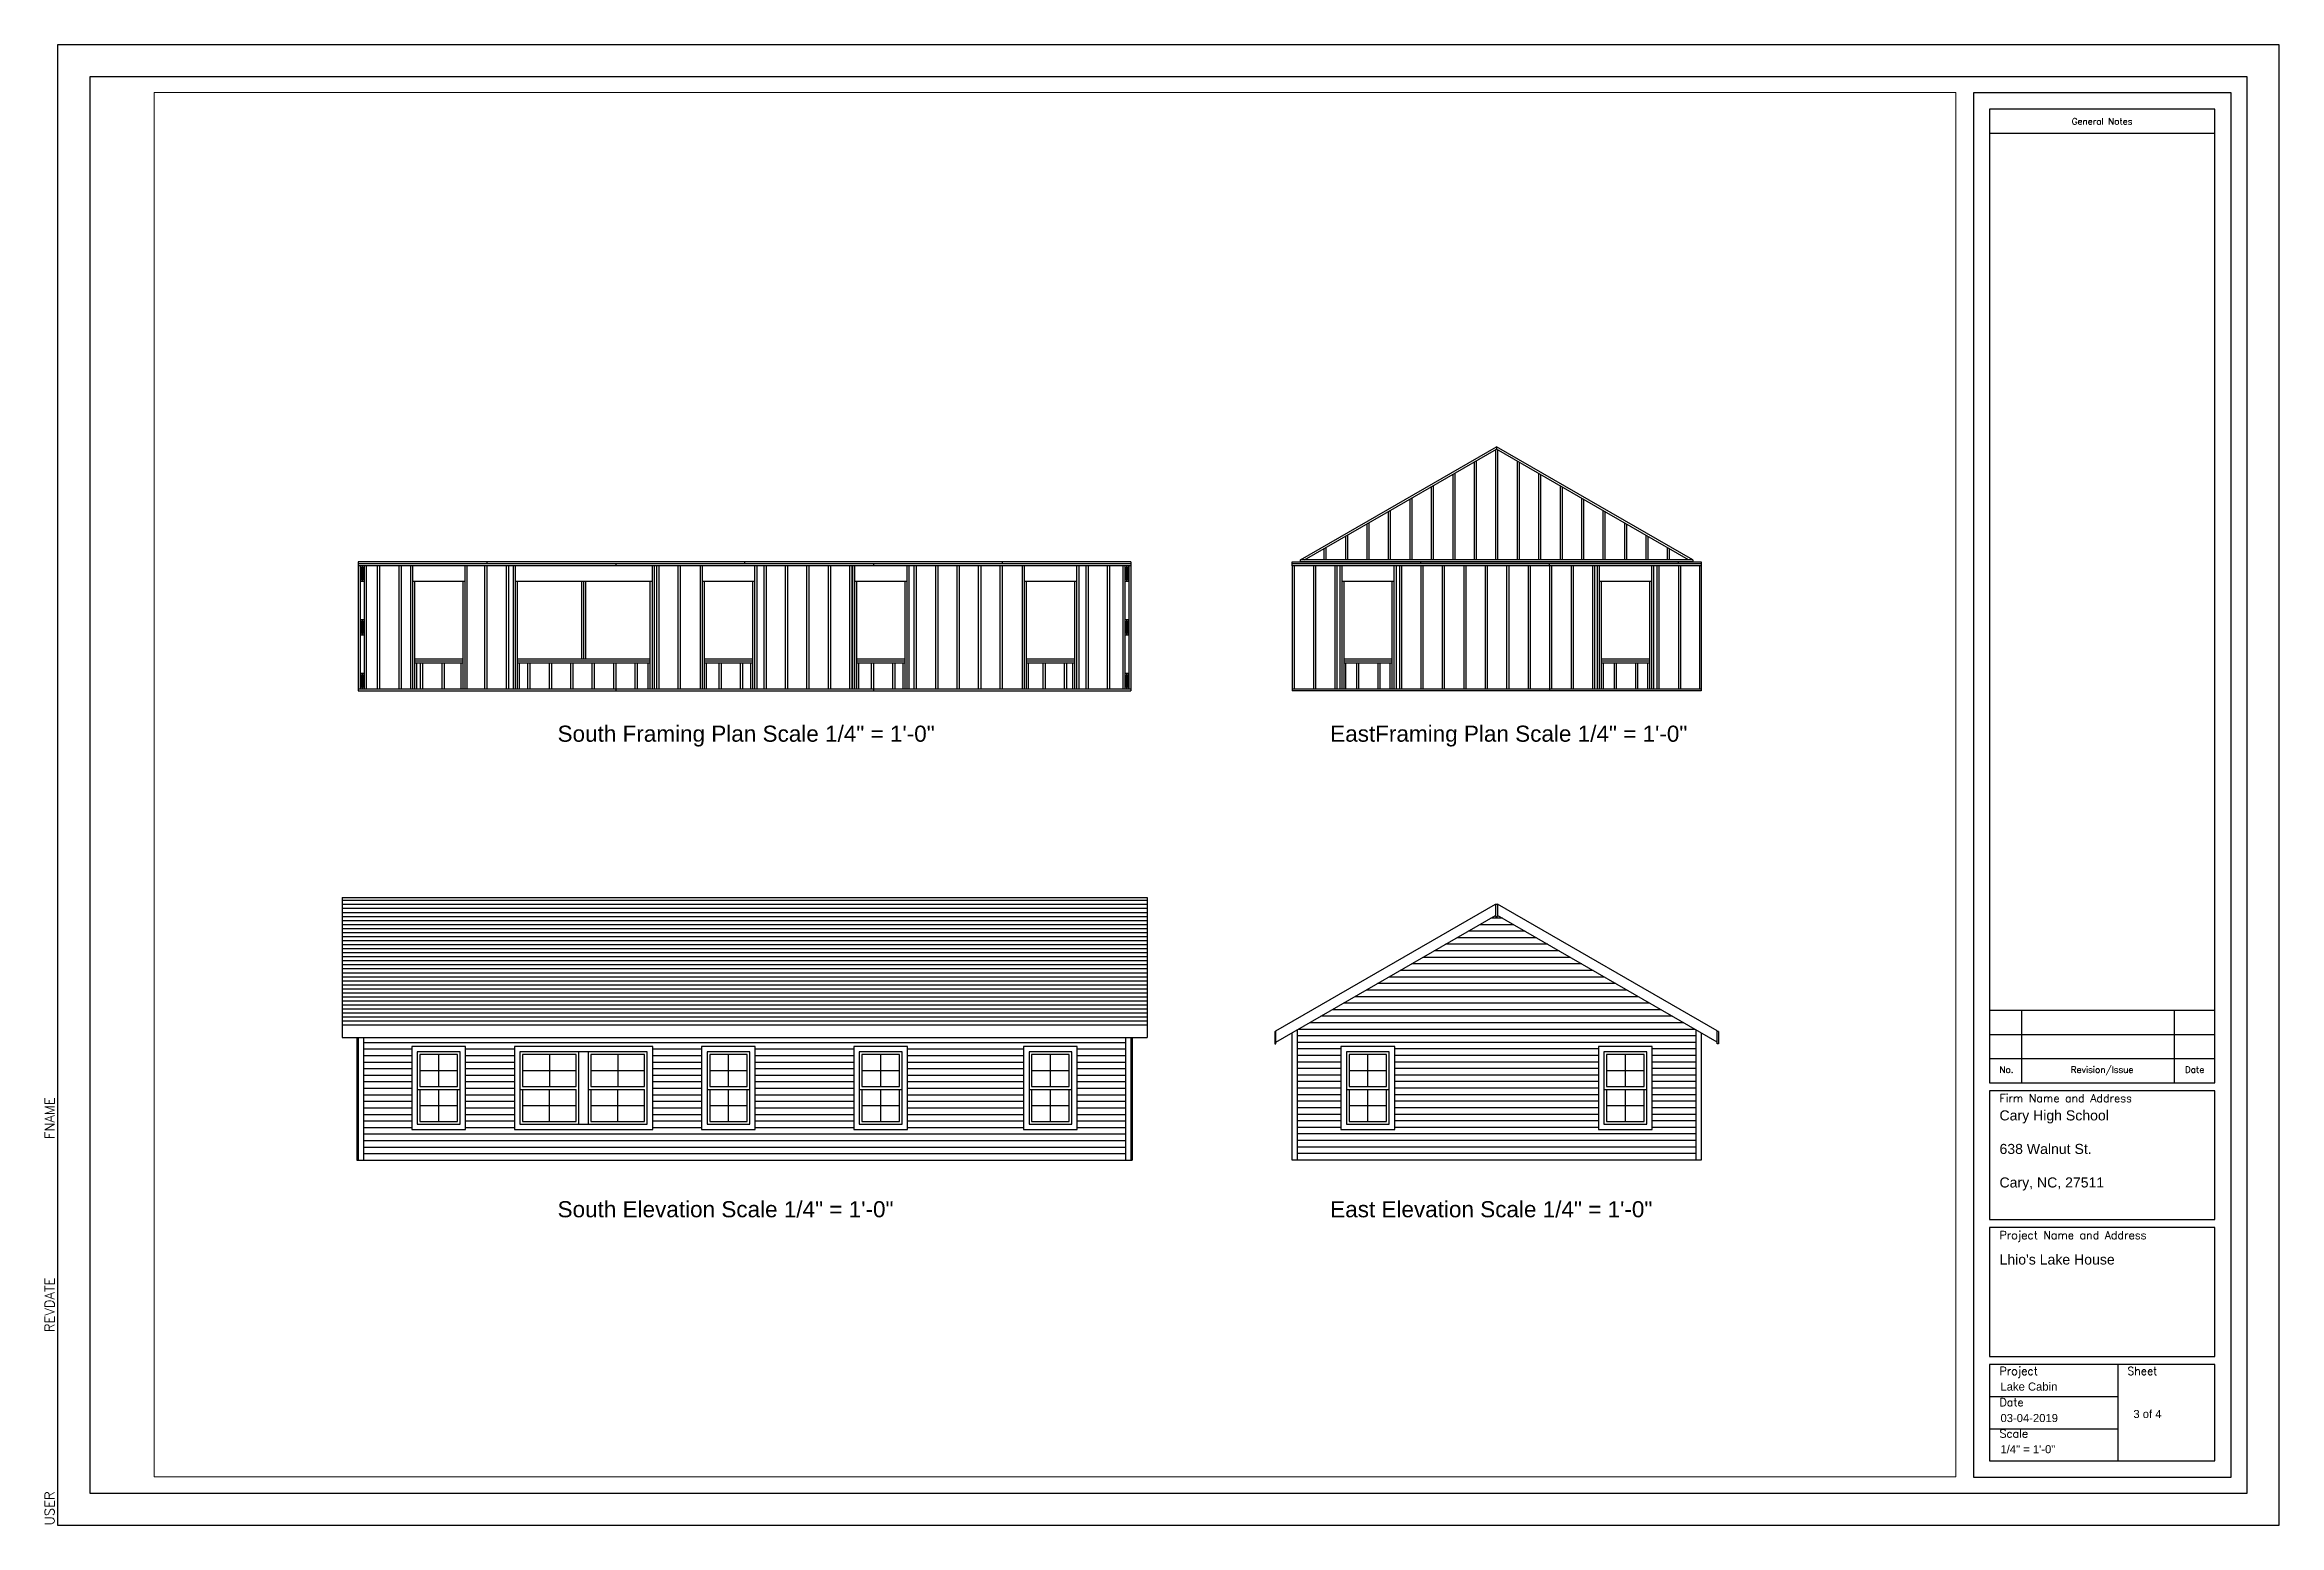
# Paper-space layout 'D-Size Layout' of a CAD drawing. Header units: inches. Extents: x -0.2 to 34.5, y 0 to 23.
import ezdxf
from ezdxf.enums import TextEntityAlignment as Align

# ---------------------------------------------------------------- set-up
doc = ezdxf.new("R2010")
doc.units = ezdxf.units.IN
doc.header["$LTSCALE"] = 48
doc.header["$MEASUREMENT"] = 0
doc.layers.add('Viewport', color=5, linetype='Continuous')
doc.styles.add('Roman', font='romans')
doc.styles.get("Standard").update_dxf_attribs({"font": 'arial.ttf'})

# ---------------------------------------------------------------- blocks, each defined once
blk = doc.blocks.new('*U51')
blk.add_line((-6.25, 0), (6.25, 0))
blk = doc.blocks.new('*U52')
at = {"color": 0, "linetype": 'ByBlock', "lineweight": -2, "transparency": 16777216}
for p in [(0, 1.9375), (0, 1.875), (0, 1.8125), (0, 1.75), (0, 1.6875), (0, 1.625), (0, 1.5625), (0, 1.5), (0, 1.4375), (0, 1.375), (0, 1.3125), (0, 1.25), (0, 1.1875), (0, 1.125), (0, 1.0625), (0, 1), (0, 0.9375), (0, 0.875), (0, 0.8125), (0, 0.75), (0, 0.6875), (0, 0.625), (0, 0.5625), (0, 0.5), (0, 0.4375), (0, 0.375), (0, 0.3125), (0, 0.25), (0, 0.1875), (0, 0.125), (0, 0.0625), (0, 0)]:
    blk.add_blockref('*U51', p, dxfattribs=at)

psp = doc.layouts.new('D-Size Layout')

# ---------------------------------------------------------------- linework, layer by layer
for p, q in [((34.5, 23), (0, 23)), ((0, 23), (0, 0)), ((34.5, 0), (34.5, 23)), ((34, 22.5), (0.5, 22.5)), ((0.5, 22.5), (0.5, 0.5)), ((33.75, 22.25), (29.75, 22.25)), ((29.75, 22.25), (29.75, 0.75)), ((33.75, 0.75), (33.75, 22.25)), ((34, 0.5), (34, 22.5)), ((33.5, 22), (30, 22)), ((30, 22), (30, 6.875)), ((33.5, 6.875), (33.5, 22)), ((30, 21.625), (33.5, 21.625)), ((25.391, 14.996), (22.346, 16.754)), ((22.346, 16.754), (22.346, 16.718)), ((20.664, 15.747), (20.664, 14.996)), ((20.695, 15.765), (20.695, 14.996)), ((23.997, 15.765), (23.997, 14.996)), ((24.028, 15.747), (24.028, 14.996)), ((19.997, 15.362), (19.997, 14.996)), ((20.028, 15.38), (20.028, 14.996)), ((20.331, 15.554), (20.331, 14.996)), ((20.362, 15.572), (20.362, 14.996)), ((24.331, 15.572), (24.331, 14.996)), ((24.362, 15.554), (24.362, 14.996)), ((24.664, 15.38), (24.664, 14.996)), ((24.695, 15.362), (24.695, 14.996)), ((16.668, 14.965), (4.668, 14.965)), ((4.668, 14.965), (4.668, 14.934)), ((16.668, 14.934), (4.668, 14.934)), ((4.668, 14.934), (4.668, 14.903)), ((6.668, 14.965), (6.668, 14.934)), ((8.668, 14.934), (8.668, 14.903)), ((10.668, 14.965), (10.668, 14.934)), ((12.668, 14.934), (12.668, 14.903)), ((14.668, 14.965), (14.668, 14.934)), ((16.668, 14.965), (16.668, 14.903)), ((19.169, 14.934), (19.169, 14.965)), ((25.523, 14.934), (19.169, 14.934)), ((19.169, 14.903), (19.169, 14.934)), ((19.301, 14.965), (19.301, 14.996)), ((25.391, 14.965), (19.301, 14.965)), ((19.664, 15.169), (19.664, 14.996)), ((19.695, 15.188), (19.695, 14.996)), ((21.169, 14.934), (21.169, 14.965)), ((23.169, 14.903), (23.169, 14.934)), ((24.997, 15.188), (24.997, 14.996)), ((25.028, 15.169), (25.028, 14.996)), ((25.169, 14.934), (25.169, 14.965)), ((25.391, 14.996), (25.391, 14.965)), ((25.523, 14.965), (25.523, 12.965)), ((16.668, 14.903), (4.668, 14.903)), ((4.668, 14.903), (4.668, 12.996)), ((4.699, 14.903), (4.699, 12.996)), ((4.731, 14.903), (4.699, 14.668)), ((4.699, 14.903), (4.731, 14.668)), ((4.699, 14.668), (4.762, 14.668)), ((4.731, 14.903), (4.731, 14.668)), ((4.762, 14.668), (4.731, 14.903)), ((4.731, 14.668), (4.762, 14.903)), ((4.762, 14.903), (4.762, 12.996)), ((4.793, 14.903), (4.793, 12.996)), ((4.97, 12.996), (4.97, 14.903)), ((5.001, 14.903), (5.001, 12.996)), ((5.303, 12.996), (5.303, 14.903)), ((5.335, 14.903), (5.335, 12.996)), ((5.481, 14.903), (5.481, 12.996)), ((5.512, 14.903), (5.512, 12.996)), ((5.512, 14.668), (6.324, 14.668)), ((5.543, 14.668), (5.543, 12.996)), ((6.293, 14.668), (6.293, 12.996)), ((6.324, 14.903), (6.324, 12.996)), ((6.356, 14.903), (6.356, 12.996)), ((6.637, 12.996), (6.637, 14.903)), ((6.668, 14.903), (6.668, 12.996)), ((6.97, 12.996), (6.97, 14.903)), ((7.001, 14.903), (7.001, 12.996)), ((7.074, 14.903), (7.074, 12.996)), ((7.106, 14.903), (7.106, 12.996)), ((7.106, 14.668), (9.231, 14.668)), ((7.137, 14.668), (7.137, 12.996)), ((8.137, 14.668), (8.137, 13.46)), ((8.168, 14.668), (8.168, 13.46)), ((8.199, 14.668), (8.199, 13.46)), ((9.199, 14.668), (9.199, 12.996)), ((9.231, 14.903), (9.231, 12.996)), ((9.262, 14.903), (9.262, 12.996)), ((9.303, 12.996), (9.303, 14.903)), ((9.335, 14.903), (9.335, 12.996)), ((9.637, 12.996), (9.637, 14.903)), ((9.668, 14.903), (9.668, 12.996)), ((9.981, 14.903), (9.981, 12.996)), ((10.012, 14.903), (10.012, 12.996)), ((10.012, 14.668), (10.824, 14.668)), ((10.043, 14.668), (10.043, 12.996)), ((10.793, 14.668), (10.793, 12.996)), ((10.824, 14.903), (10.824, 12.996)), ((10.856, 14.903), (10.856, 12.996)), ((10.97, 12.996), (10.97, 14.903)), ((11.001, 14.903), (11.001, 12.996)), ((11.303, 12.996), (11.303, 14.903)), ((11.335, 14.903), (11.335, 12.996)), ((11.637, 12.996), (11.637, 14.903)), ((11.668, 14.903), (11.668, 12.996)), ((11.97, 12.996), (11.97, 14.903)), ((12.001, 14.903), (12.001, 12.996)), ((12.303, 12.996), (12.303, 14.903)), ((12.335, 14.903), (12.335, 12.996)), ((12.345, 14.903), (12.345, 12.996)), ((12.376, 14.903), (12.376, 12.996)), ((12.376, 14.668), (13.189, 14.668)), ((12.408, 14.668), (12.408, 12.996)), ((13.158, 14.668), (13.158, 12.996)), ((13.189, 14.903), (13.189, 12.996)), ((13.22, 14.903), (13.22, 12.996)), ((13.303, 12.996), (13.303, 14.903)), ((13.335, 14.903), (13.335, 12.996)), ((13.637, 12.996), (13.637, 14.903)), ((13.668, 14.903), (13.668, 12.996)), ((13.97, 12.996), (13.97, 14.903)), ((14.001, 14.903), (14.001, 12.996)), ((14.303, 12.996), (14.303, 14.903)), ((14.335, 14.903), (14.335, 12.996)), ((14.637, 12.996), (14.637, 14.903)), ((14.668, 14.903), (14.668, 12.996)), ((14.981, 14.903), (14.981, 12.996)), ((15.012, 14.903), (15.012, 12.996)), ((15.012, 14.668), (15.824, 14.668)), ((15.043, 14.668), (15.043, 12.996)), ((15.793, 14.668), (15.793, 12.996)), ((15.824, 14.903), (15.824, 12.996)), ((15.824, 14.668), (15.824, 12.996)), ((15.856, 14.903), (15.856, 12.996)), ((15.97, 12.996), (15.97, 14.903)), ((16.001, 14.903), (16.001, 12.996)), ((16.303, 12.996), (16.303, 14.903)), ((16.335, 14.903), (16.335, 12.996)), ((16.543, 14.903), (16.543, 12.996)), ((16.574, 14.903), (16.574, 12.996)), ((16.606, 14.903), (16.574, 14.668)), ((16.574, 14.903), (16.606, 14.668)), ((16.574, 14.668), (16.637, 14.668)), ((16.606, 14.903), (16.606, 14.668)), ((16.637, 14.668), (16.606, 14.903)), ((16.606, 14.668), (16.637, 14.903)), ((16.637, 14.903), (16.637, 12.996)), ((16.668, 14.903), (16.668, 12.996)), ((19.169, 14.903), (19.169, 12.996)), ((19.2, 14.903), (19.2, 12.996)), ((19.502, 14.903), (19.502, 12.996)), ((19.534, 14.903), (19.534, 12.996)), ((19.836, 14.903), (19.836, 12.996)), ((19.867, 14.903), (19.867, 12.996)), ((19.909, 14.903), (19.909, 12.996)), ((19.94, 14.903), (19.94, 12.996)), ((19.94, 14.668), (20.752, 14.668)), ((19.971, 14.668), (19.971, 12.996)), ((20.721, 14.668), (20.721, 12.996)), ((20.752, 14.903), (20.752, 12.996)), ((20.784, 14.903), (20.784, 12.996)), ((20.836, 14.903), (20.836, 12.996)), ((20.867, 14.903), (20.867, 12.996)), ((21.169, 14.903), (21.169, 12.996)), ((21.2, 14.903), (21.2, 12.996)), ((21.502, 14.903), (21.502, 12.996)), ((21.534, 14.903), (21.534, 12.996)), ((21.836, 14.903), (21.836, 12.996)), ((21.867, 14.903), (21.867, 12.996)), ((22.169, 14.903), (22.169, 12.996)), ((22.2, 14.903), (22.2, 12.996)), ((22.502, 14.903), (22.502, 12.996)), ((22.534, 14.903), (22.534, 12.996)), ((22.836, 14.903), (22.836, 12.996)), ((22.867, 14.903), (22.867, 12.996)), ((23.169, 14.903), (23.169, 12.996)), ((23.2, 14.903), (23.2, 12.996)), ((23.502, 14.903), (23.502, 12.996)), ((23.534, 14.903), (23.534, 12.996)), ((23.836, 14.903), (23.836, 12.996)), ((23.867, 14.903), (23.867, 12.996)), ((23.909, 14.903), (23.909, 12.996)), ((23.94, 14.903), (23.94, 12.996)), ((23.94, 14.668), (24.752, 14.668)), ((23.971, 14.668), (23.971, 12.996)), ((24.721, 14.668), (24.721, 12.996)), ((24.752, 14.903), (24.752, 12.996)), ((24.784, 14.903), (24.784, 12.996)), ((24.836, 14.903), (24.836, 12.996)), ((24.867, 14.903), (24.867, 12.996)), ((25.169, 14.903), (25.169, 12.996)), ((25.2, 14.903), (25.2, 12.996)), ((25.497, 14.903), (25.497, 12.996)), ((4.762, 14.067), (4.699, 14.067)), ((4.731, 14.067), (4.699, 13.832)), ((4.699, 14.067), (4.731, 13.832)), ((4.731, 14.067), (4.731, 13.832)), ((4.762, 13.832), (4.731, 14.067)), ((4.731, 13.832), (4.762, 14.067)), ((16.637, 14.067), (16.574, 14.067)), ((16.606, 14.067), (16.574, 13.832)), ((16.574, 14.067), (16.606, 13.832)), ((16.606, 14.067), (16.606, 13.832)), ((16.637, 13.832), (16.606, 14.067)), ((16.606, 13.832), (16.637, 14.067)), ((4.699, 13.832), (4.762, 13.832)), ((16.574, 13.832), (16.637, 13.832)), ((4.762, 13.231), (4.699, 13.231)), ((4.731, 13.231), (4.699, 12.996)), ((4.699, 13.231), (4.731, 12.996)), ((4.731, 13.231), (4.731, 12.996)), ((4.762, 12.996), (4.731, 13.231)), ((4.731, 12.996), (4.762, 13.231)), ((5.543, 13.46), (6.293, 13.46)), ((5.543, 13.429), (6.293, 13.429)), ((5.543, 13.397), (6.293, 13.397)), ((5.574, 13.397), (5.574, 12.996)), ((5.637, 12.996), (5.637, 13.397)), ((5.668, 13.397), (5.668, 12.996)), ((5.97, 12.996), (5.97, 13.397)), ((6.001, 13.397), (6.001, 12.996)), ((6.262, 13.397), (6.262, 12.996)), ((7.137, 13.46), (9.199, 13.46)), ((7.137, 13.429), (9.199, 13.429)), ((7.137, 13.397), (9.199, 13.397)), ((7.168, 13.397), (7.168, 12.996)), ((7.303, 12.996), (7.303, 13.397)), ((7.335, 13.397), (7.335, 12.996)), ((7.637, 12.996), (7.637, 13.397)), ((7.668, 13.397), (7.668, 12.996)), ((7.97, 12.996), (7.97, 13.397)), ((8.001, 13.397), (8.001, 12.996)), ((8.303, 12.996), (8.303, 13.397)), ((8.335, 13.397), (8.335, 12.996)), ((8.637, 12.996), (8.637, 13.397)), ((8.668, 13.397), (8.668, 12.996)), ((8.97, 12.996), (8.97, 13.397)), ((9.001, 13.397), (9.001, 12.996)), ((9.168, 13.397), (9.168, 12.996)), ((10.043, 13.46), (10.793, 13.46)), ((10.043, 13.429), (10.793, 13.429)), ((10.043, 13.397), (10.793, 13.397)), ((10.074, 13.397), (10.074, 12.996)), ((10.272, 12.996), (10.272, 13.397)), ((10.303, 13.397), (10.303, 12.996)), ((10.606, 12.996), (10.606, 13.397)), ((10.637, 13.397), (10.637, 12.996)), ((10.762, 13.397), (10.762, 12.996)), ((12.408, 13.46), (13.158, 13.46)), ((12.408, 13.429), (13.158, 13.429)), ((12.408, 13.397), (13.158, 13.397)), ((12.439, 13.397), (12.439, 12.996)), ((12.637, 12.996), (12.637, 13.397)), ((12.668, 13.397), (12.668, 12.996)), ((12.97, 12.996), (12.97, 13.397)), ((13.001, 13.397), (13.001, 12.996)), ((13.126, 13.397), (13.126, 12.996)), ((15.043, 13.46), (15.793, 13.46)), ((15.043, 13.429), (15.793, 13.429)), ((15.043, 13.397), (15.793, 13.397)), ((15.074, 13.397), (15.074, 12.996)), ((15.303, 12.996), (15.303, 13.397)), ((15.335, 13.397), (15.335, 12.996)), ((15.637, 12.996), (15.637, 13.397)), ((15.668, 13.397), (15.668, 12.996)), ((15.762, 13.397), (15.762, 12.996)), ((16.637, 13.231), (16.574, 13.231)), ((16.606, 13.231), (16.574, 12.996)), ((16.574, 13.231), (16.606, 12.996)), ((16.606, 13.231), (16.606, 12.996)), ((16.637, 12.996), (16.606, 13.231)), ((16.606, 12.996), (16.637, 13.231)), ((19.971, 13.46), (20.721, 13.46)), ((19.971, 13.429), (20.721, 13.429)), ((19.971, 13.397), (20.721, 13.397)), ((20.002, 13.397), (20.002, 12.996)), ((20.169, 13.397), (20.169, 12.996)), ((20.2, 13.397), (20.2, 12.996)), ((20.502, 13.397), (20.502, 12.996)), ((20.534, 13.397), (20.534, 12.996)), ((20.69, 13.397), (20.69, 12.996)), ((23.971, 13.46), (24.721, 13.46)), ((23.971, 13.429), (24.721, 13.429)), ((23.971, 13.397), (24.721, 13.397)), ((24.002, 13.397), (24.002, 12.996)), ((24.169, 13.397), (24.169, 12.996)), ((24.2, 13.397), (24.2, 12.996)), ((24.502, 13.397), (24.502, 12.996)), ((24.534, 13.397), (24.534, 12.996)), ((24.69, 13.397), (24.69, 12.996)), ((4.668, 12.996), (16.668, 12.996)), ((4.668, 12.996), (4.668, 12.965)), ((4.668, 12.965), (16.668, 12.965)), ((8.668, 12.996), (8.668, 12.965)), ((12.668, 12.996), (12.668, 12.965)), ((16.668, 12.996), (16.668, 12.965)), ((19.169, 12.996), (19.169, 12.965)), ((23.169, 12.996), (23.169, 12.965)), ((4.418, 9.751), (4.418, 7.58)), ((4.418, 9.751), (16.918, 9.751)), ((16.918, 9.751), (16.918, 7.58)), ((18.919, 7.679), (22.331, 9.648)), ((18.919, 7.504), (22.331, 9.474)), ((22.437, 9.431), (22.256, 9.431)), ((22.331, 9.648), (22.331, 9.456)), ((22.331, 9.648), (22.362, 9.648)), ((22.331, 9.456), (22.362, 9.456)), ((22.362, 9.648), (22.362, 9.456)), ((25.773, 7.679), (22.362, 9.648)), ((25.773, 7.504), (22.362, 9.474)), ((23.14, 9.025), (21.552, 9.025)), ((22.964, 9.126), (21.728, 9.126)), ((22.788, 9.228), (21.904, 9.228)), ((22.612, 9.329), (22.08, 9.329)), ((23.668, 8.72), (21.024, 8.72)), ((23.492, 8.821), (21.2, 8.821)), ((23.316, 8.923), (21.376, 8.923)), ((24.196, 8.415), (20.497, 8.415)), ((24.02, 8.517), (20.673, 8.517)), ((23.844, 8.618), (20.848, 8.618)), ((24.899, 8.009), (19.793, 8.009)), ((24.723, 8.111), (19.969, 8.111)), ((24.547, 8.212), (20.145, 8.212)), ((24.372, 8.314), (20.321, 8.314)), ((30, 8), (33.5, 8)), ((30.5, 6.875), (30.5, 8)), ((32.875, 6.875), (32.875, 8)), ((18.903, 7.67), (18.919, 7.67)), ((18.903, 7.67), (18.903, 7.477)), ((18.919, 7.477), (18.919, 7.679)), ((19.169, 5.673), (19.169, 7.649)), ((19.252, 5.673), (19.252, 7.697)), ((25.427, 7.704), (19.265, 7.704)), ((25.251, 7.806), (19.441, 7.806)), ((25.075, 7.907), (19.617, 7.907)), ((25.44, 7.697), (25.44, 5.673)), ((25.523, 7.649), (25.523, 5.673)), ((25.773, 7.477), (25.773, 7.679)), ((25.789, 7.67), (25.773, 7.67)), ((25.789, 7.67), (25.789, 7.477)), ((4.418, 7.58), (16.918, 7.58)), ((4.647, 7.58), (4.647, 5.673)), ((4.668, 7.58), (4.668, 5.673)), ((4.751, 7.58), (4.751, 5.673)), ((4.751, 7.501), (16.585, 7.501)), ((4.751, 7.4), (5.501, 7.4)), ((4.751, 7.298), (5.501, 7.298)), ((5.918, 6.814), (5.918, 7.314)), ((6.335, 7.4), (7.095, 7.4)), ((6.335, 7.298), (7.095, 7.298)), ((9.241, 7.439), (7.095, 7.439)), ((7.095, 7.439), (7.095, 6.147)), ((9.158, 7.355), (7.178, 7.355)), ((7.178, 7.355), (7.178, 6.23)), ((8.053, 7.314), (7.22, 7.314)), ((7.22, 7.314), (7.22, 6.814)), ((7.637, 7.314), (7.637, 6.814)), ((8.053, 6.814), (8.053, 7.314)), ((8.095, 6.23), (8.095, 7.355)), ((8.241, 7.355), (8.241, 6.23)), ((9.116, 7.314), (8.283, 7.314)), ((8.283, 7.314), (8.283, 6.814)), ((8.699, 7.314), (8.699, 6.814)), ((9.116, 6.814), (9.116, 7.314)), ((9.158, 6.23), (9.158, 7.355)), ((9.241, 6.147), (9.241, 7.439)), ((9.241, 7.4), (10.001, 7.4)), ((9.241, 7.298), (10.001, 7.298)), ((10.418, 6.814), (10.418, 7.314)), ((10.835, 7.4), (12.366, 7.4)), ((10.835, 7.298), (12.366, 7.298)), ((12.783, 6.814), (12.783, 7.314)), ((13.199, 7.4), (15.001, 7.4)), ((13.199, 7.298), (15.001, 7.298)), ((15.418, 6.814), (15.418, 7.314)), ((15.835, 7.4), (16.585, 7.4)), ((15.835, 7.298), (16.585, 7.298)), ((16.585, 7.58), (16.585, 5.673)), ((16.668, 7.58), (16.668, 5.673)), ((16.689, 7.58), (16.689, 5.673)), ((18.903, 7.477), (18.919, 7.477)), ((25.44, 7.603), (19.252, 7.603)), ((25.44, 7.501), (19.252, 7.501)), ((19.929, 7.4), (19.252, 7.4)), ((19.929, 7.298), (19.252, 7.298)), ((20.346, 6.814), (20.346, 7.314)), ((23.929, 7.4), (20.763, 7.4)), ((23.929, 7.298), (20.763, 7.298)), ((24.346, 6.814), (24.346, 7.314)), ((25.44, 7.4), (24.763, 7.4)), ((25.44, 7.298), (24.763, 7.298)), ((25.789, 7.477), (25.773, 7.477)), ((30, 7.625), (33.5, 7.625)), ((4.751, 7.196), (5.501, 7.196)), ((4.751, 7.095), (5.501, 7.095)), ((4.751, 6.993), (5.501, 6.993)), ((5.626, 7.064), (6.21, 7.064)), ((6.335, 7.196), (7.095, 7.196)), ((6.335, 7.095), (7.095, 7.095)), ((6.335, 6.993), (7.095, 6.993)), ((7.22, 7.064), (8.053, 7.064)), ((8.283, 7.064), (9.116, 7.064)), ((9.241, 7.196), (10.001, 7.196)), ((9.241, 7.095), (10.001, 7.095)), ((9.241, 6.993), (10.001, 6.993)), ((10.126, 7.064), (10.71, 7.064)), ((10.835, 7.196), (12.366, 7.196)), ((10.835, 7.095), (12.366, 7.095)), ((10.835, 6.993), (12.366, 6.993)), ((12.491, 7.064), (13.074, 7.064)), ((13.199, 7.196), (15.001, 7.196)), ((13.199, 7.095), (15.001, 7.095)), ((13.199, 6.993), (15.001, 6.993)), ((15.126, 7.064), (15.71, 7.064)), ((15.835, 7.196), (16.585, 7.196)), ((15.835, 7.095), (16.585, 7.095)), ((15.835, 6.993), (16.585, 6.993)), ((19.929, 7.196), (19.252, 7.196)), ((19.929, 7.095), (19.252, 7.095)), ((19.929, 6.993), (19.252, 6.993)), ((20.054, 7.064), (20.638, 7.064)), ((23.929, 7.196), (20.763, 7.196)), ((23.929, 7.095), (20.763, 7.095)), ((23.929, 6.993), (20.763, 6.993)), ((24.054, 7.064), (24.638, 7.064)), ((25.44, 7.196), (24.763, 7.196)), ((25.44, 7.095), (24.763, 7.095)), ((25.44, 6.993), (24.763, 6.993)), ((30, 7.25), (33.5, 7.25)), ((4.751, 6.892), (5.501, 6.892)), ((4.751, 6.79), (5.501, 6.79)), ((4.751, 6.689), (5.501, 6.689)), ((5.585, 6.772), (6.251, 6.772)), ((5.626, 6.814), (6.21, 6.814)), ((5.918, 6.272), (5.918, 6.772)), ((6.335, 6.892), (7.095, 6.892)), ((6.335, 6.79), (7.095, 6.79)), ((6.335, 6.689), (7.095, 6.689)), ((7.178, 6.772), (8.053, 6.772)), ((7.22, 6.814), (8.053, 6.814)), ((7.22, 6.772), (7.22, 6.272)), ((7.637, 6.272), (7.637, 6.772)), ((8.053, 6.272), (8.053, 6.772)), ((8.241, 6.772), (9.116, 6.772)), ((8.283, 6.814), (9.116, 6.814)), ((8.283, 6.772), (8.283, 6.272)), ((8.699, 6.272), (8.699, 6.772)), ((9.116, 6.272), (9.116, 6.772)), ((9.241, 6.892), (10.001, 6.892)), ((9.241, 6.79), (10.001, 6.79)), ((9.241, 6.689), (10.001, 6.689)), ((10.085, 6.772), (10.751, 6.772)), ((10.126, 6.814), (10.71, 6.814)), ((10.418, 6.272), (10.418, 6.772)), ((10.835, 6.892), (12.366, 6.892)), ((10.835, 6.79), (12.366, 6.79)), ((10.835, 6.689), (12.366, 6.689)), ((12.449, 6.772), (13.116, 6.772)), ((12.491, 6.814), (13.074, 6.814)), ((12.783, 6.272), (12.783, 6.772)), ((13.199, 6.892), (15.001, 6.892)), ((13.199, 6.79), (15.001, 6.79)), ((13.199, 6.689), (15.001, 6.689)), ((15.085, 6.772), (15.751, 6.772)), ((15.126, 6.814), (15.71, 6.814)), ((15.418, 6.272), (15.418, 6.772)), ((15.835, 6.892), (16.585, 6.892)), ((15.835, 6.79), (16.585, 6.79)), ((15.835, 6.689), (16.585, 6.689)), ((19.929, 6.892), (19.252, 6.892)), ((19.929, 6.79), (19.252, 6.79)), ((19.929, 6.689), (19.252, 6.689)), ((20.013, 6.772), (20.679, 6.772)), ((20.054, 6.814), (20.638, 6.814)), ((20.346, 6.272), (20.346, 6.772)), ((23.929, 6.892), (20.763, 6.892)), ((23.929, 6.79), (20.763, 6.79)), ((23.929, 6.689), (20.763, 6.689)), ((24.013, 6.772), (24.679, 6.772)), ((24.054, 6.814), (24.638, 6.814)), ((24.346, 6.272), (24.346, 6.772)), ((25.44, 6.892), (24.763, 6.892)), ((25.44, 6.79), (24.763, 6.79)), ((25.44, 6.689), (24.763, 6.689)), ((30, 6.875), (33.5, 6.875)), ((33.5, 6.75), (30, 6.75)), ((30, 6.75), (30, 4.75)), ((33.5, 4.75), (33.5, 6.75)), ((4.751, 6.587), (5.501, 6.587)), ((4.751, 6.486), (5.501, 6.486)), ((4.751, 6.384), (5.501, 6.384)), ((4.751, 6.282), (5.501, 6.282)), ((5.626, 6.522), (6.21, 6.522)), ((6.335, 6.587), (7.095, 6.587)), ((6.335, 6.486), (7.095, 6.486)), ((6.335, 6.384), (7.095, 6.384)), ((6.335, 6.282), (7.095, 6.282)), ((7.22, 6.522), (8.053, 6.522)), ((7.22, 6.272), (8.053, 6.272)), ((8.283, 6.522), (9.116, 6.522)), ((8.283, 6.272), (9.116, 6.272)), ((9.241, 6.587), (10.001, 6.587)), ((9.241, 6.486), (10.001, 6.486)), ((9.241, 6.384), (10.001, 6.384)), ((9.241, 6.282), (10.001, 6.282)), ((10.126, 6.522), (10.71, 6.522)), ((10.835, 6.587), (12.366, 6.587)), ((10.835, 6.486), (12.366, 6.486)), ((10.835, 6.384), (12.366, 6.384)), ((10.835, 6.282), (12.366, 6.282)), ((12.491, 6.522), (13.074, 6.522)), ((13.199, 6.587), (15.001, 6.587)), ((13.199, 6.486), (15.001, 6.486)), ((13.199, 6.384), (15.001, 6.384)), ((13.199, 6.282), (15.001, 6.282)), ((15.126, 6.522), (15.71, 6.522)), ((15.835, 6.587), (16.585, 6.587)), ((15.835, 6.486), (16.585, 6.486)), ((15.835, 6.384), (16.585, 6.384)), ((15.835, 6.282), (16.585, 6.282)), ((19.929, 6.587), (19.252, 6.587)), ((19.929, 6.486), (19.252, 6.486)), ((19.929, 6.384), (19.252, 6.384)), ((19.929, 6.282), (19.252, 6.282)), ((20.054, 6.522), (20.638, 6.522)), ((23.929, 6.587), (20.763, 6.587)), ((23.929, 6.486), (20.763, 6.486)), ((23.929, 6.384), (20.763, 6.384)), ((23.929, 6.282), (20.763, 6.282)), ((24.054, 6.522), (24.638, 6.522)), ((25.44, 6.587), (24.763, 6.587)), ((25.44, 6.486), (24.763, 6.486)), ((25.44, 6.384), (24.763, 6.384)), ((25.44, 6.282), (24.763, 6.282)), ((4.751, 6.181), (5.501, 6.181)), ((4.751, 6.079), (16.585, 6.079)), ((4.751, 5.978), (16.585, 5.978)), ((6.335, 6.181), (7.095, 6.181)), ((7.095, 6.147), (9.241, 6.147)), ((7.178, 6.23), (9.158, 6.23)), ((9.241, 6.181), (10.001, 6.181)), ((10.835, 6.181), (12.366, 6.181)), ((13.199, 6.181), (15.001, 6.181)), ((15.835, 6.181), (16.585, 6.181)), ((19.929, 6.181), (19.252, 6.181)), ((25.44, 6.079), (19.252, 6.079)), ((25.44, 5.978), (19.252, 5.978)), ((23.929, 6.181), (20.763, 6.181)), ((25.44, 6.181), (24.763, 6.181)), ((4.647, 5.673), (16.689, 5.673)), ((4.751, 5.876), (16.585, 5.876)), ((4.751, 5.775), (16.585, 5.775)), ((25.523, 5.673), (19.169, 5.673)), ((25.44, 5.876), (19.252, 5.876)), ((25.44, 5.775), (19.252, 5.775)), ((30, 4.75), (33.5, 4.75)), ((33.5, 4.625), (30, 4.625)), ((30, 4.625), (30, 2.625)), ((33.5, 2.625), (33.5, 4.625)), ((30, 2.625), (33.5, 2.625)), ((33.5, 2.5), (30, 2.5)), ((30, 2.5), (30, 1)), ((32, 1), (32, 2.5)), ((33.5, 1), (33.5, 2.5)), ((30, 2), (32, 2)), ((30, 1.5), (32, 1.5)), ((29.75, 0.75), (33.75, 0.75)), ((30, 1), (33.5, 1)), ((0.5, 0.5), (34, 0.5)), ((0, 0), (34.5, 0))]:
    psp.add_line(p, q)
for points in [[(19.301, 14.996), (20.789, 15.855), (22.346, 16.754)], [(19.364, 14.996), (20.804, 15.828), (22.346, 16.718)], [(22.331, 16.709), (22.331, 15.855), (22.331, 14.996)], [(25.328, 14.996), (23.888, 15.828), (22.346, 16.718)], [(22.362, 16.709), (22.362, 15.855), (22.362, 14.996)], [(21.664, 16.324), (21.664, 15.855), (21.664, 14.996)], [(21.695, 16.342), (21.695, 15.855), (21.695, 14.996)], [(21.997, 16.517), (21.997, 15.855), (21.997, 14.996)], [(22.028, 16.535), (22.028, 15.855), (22.028, 14.996)], [(22.664, 16.535), (22.664, 15.855), (22.664, 14.996)], [(22.695, 16.517), (22.695, 15.855), (22.695, 14.996)], [(22.997, 16.342), (22.997, 15.964), (22.997, 14.996)], [(23.028, 16.324), (23.028, 15.855), (23.028, 14.996)], [(21.331, 16.132), (21.331, 15.855), (21.331, 14.996)], [(21.362, 16.15), (21.362, 15.855), (21.362, 14.996)], [(23.331, 16.15), (23.331, 15.855), (23.331, 14.996)], [(23.362, 16.132), (23.362, 15.855), (23.362, 14.996)], [(20.997, 15.939), (20.997, 14.996)], [(21.028, 15.957), (21.028, 14.996)], [(23.664, 15.957), (23.664, 15.855), (23.664, 14.996)], [(23.695, 15.939), (23.695, 15.855), (23.695, 14.996)], [(19.169, 14.965), (25.523, 14.965)], [(25.391, 14.996), (22.362, 14.996), (19.301, 14.996)], [(25.523, 14.903), (19.169, 14.903)], [(19.169, 12.996), (25.523, 12.996)], [(25.523, 12.965), (19.169, 12.965)], [(6.21, 6.814), (6.21, 7.314), (5.626, 7.314), (5.626, 6.814)], [(10.71, 6.814), (10.71, 7.314), (10.126, 7.314), (10.126, 6.814)], [(13.074, 6.814), (13.074, 7.314), (12.491, 7.314), (12.491, 6.814)], [(15.71, 6.814), (15.71, 7.314), (15.126, 7.314), (15.126, 6.814)], [(20.638, 6.814), (20.638, 7.314), (20.054, 7.314), (20.054, 6.814)], [(24.638, 6.814), (24.638, 7.314), (24.054, 7.314), (24.054, 6.814)], [(5.626, 6.772), (5.626, 6.272), (6.21, 6.272), (6.21, 6.772)], [(10.126, 6.772), (10.126, 6.272), (10.71, 6.272), (10.71, 6.772)], [(12.491, 6.772), (12.491, 6.272), (13.074, 6.272), (13.074, 6.772)], [(15.126, 6.772), (15.126, 6.272), (15.71, 6.272), (15.71, 6.772)], [(20.054, 6.772), (20.054, 6.272), (20.638, 6.272), (20.638, 6.772)], [(24.054, 6.772), (24.054, 6.272), (24.638, 6.272), (24.638, 6.772)]]:
    psp.add_lwpolyline(points)
for points in [[(5.501, 6.147), (6.335, 6.147), (6.335, 7.439), (5.501, 7.439)], [(5.585, 6.23), (6.251, 6.23), (6.251, 7.355), (5.585, 7.355)], [(10.001, 6.147), (10.835, 6.147), (10.835, 7.439), (10.001, 7.439)], [(10.085, 6.23), (10.751, 6.23), (10.751, 7.355), (10.085, 7.355)], [(12.366, 6.147), (13.199, 6.147), (13.199, 7.439), (12.366, 7.439)], [(12.449, 6.23), (13.116, 6.23), (13.116, 7.355), (12.449, 7.355)], [(15.001, 6.147), (15.835, 6.147), (15.835, 7.439), (15.001, 7.439)], [(15.085, 6.23), (15.751, 6.23), (15.751, 7.355), (15.085, 7.355)], [(19.929, 6.147), (20.763, 6.147), (20.763, 7.439), (19.929, 7.439)], [(20.013, 6.23), (20.679, 6.23), (20.679, 7.355), (20.013, 7.355)], [(23.929, 6.147), (24.763, 6.147), (24.763, 7.439), (23.929, 7.439)], [(24.013, 6.23), (24.679, 6.23), (24.679, 7.355), (24.013, 7.355)]]:
    psp.add_lwpolyline(points, close=True)

# ---------------------------------------------------------------- block references
psp.add_blockref('*U52', (10.668, 7.772))

# ---------------------------------------------------------------- texts
at = {"style": 'Roman'}
for s, p in [('General Notes', (31.748, 21.808)), ('No.', (30.264, 7.078)), ('Revision/Issue', (31.748, 7.078)), ('Date', (33.184, 7.078))]:
    psp.add_text(s, height=0.1, dxfattribs=at).set_placement(p, align=Align.MIDDLE_CENTER)
for s, height, p in [('South Framing Plan Scale 1/4" = 1\'-0"', 0.25, (7.764, 12.172)), ('EastFraming Plan Scale 1/4" = 1\'-0"', 0.25, (19.762, 12.172)), ('South Elevation Scale 1/4" = 1\'-0"', 0.25, (7.764, 4.785)), ('East Elevation Scale 1/4" = 1\'-0"', 0.25, (19.762, 4.785)), ('Lake Cabin', 0.125, (30.17, 2.093)), ('3 of 4', 0.125, (32.234, 1.667)), ('03-04-2019', 0.125, (30.17, 1.604)), ('1/4" = 1\'-0"', 0.125, (30.17, 1.12))]:
    psp.add_text(s, height=height).set_placement(p)
for s, p in [('Firm Name and Address', (30.155, 6.571)), ('Project Name and Address', (30.155, 4.446)), ('Project', (30.155, 2.335)), ('Sheet', (32.14, 2.335)), ('Date', (30.155, 1.849)), ('Scale', (30.155, 1.363))]:
    psp.add_text(s, height=0.125, dxfattribs=at).set_placement(p)
at = {"char_height": 0.15625, "attachment_point": 1}
for s, insert in [('Cary High School\\P\\P638 Walnut St.\\P\\PCary, NC, 27511', (30.155, 6.446)), ("Lhio's Lake House", (30.155, 4.207))]:
    psp.add_mtext_dynamic_manual_height_columns(s, width=3.13956, gutter_width=0.625, heights=[0], dxfattribs=dict(at, insert=insert))
at = {"color": 0, "style": 'Roman', "flags": 8}
for tag, p in [('FNAME', (-0.05, 6)), ('REVDATE', (-0.05, 3)), ('USER', (-0.05, 0))]:
    psp.add_attdef(tag, p, '', height=0.15, rotation=90, dxfattribs=at)

# ---------------------------------------------------------------- viewports
at = {"layer": 'Viewport'}
psp.add_viewport(center=(15.488, 11.505), size=(27.976, 21.4991), view_center_point=(605.967, 465.994), view_height=1031.95692, dxfattribs=at)

doc.saveas('drawing.dxf')
